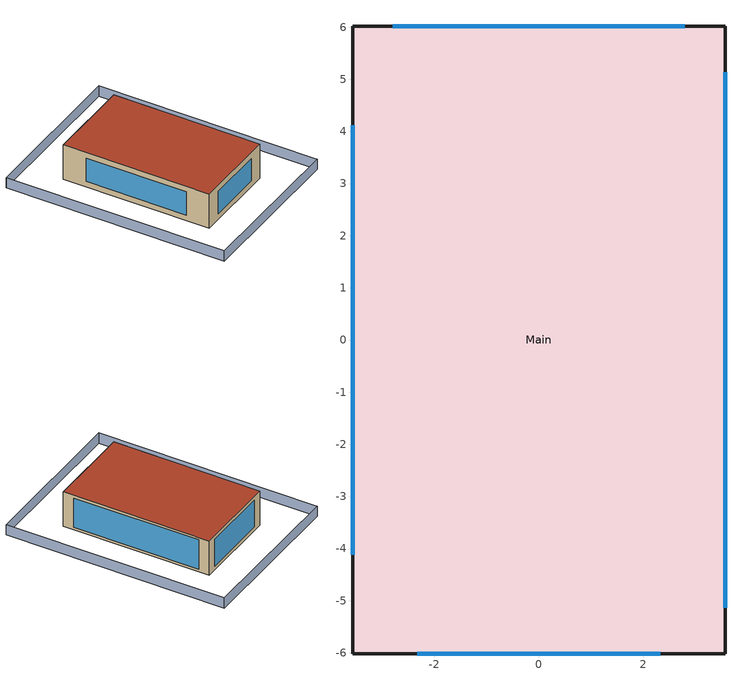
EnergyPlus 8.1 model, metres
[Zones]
Main
 floor ground (floorConstruction): -3.57,6.01 3.57,6.01 3.57,-6.01 -3.57,-6.01 z0
 wall outside (WallConstruction): 3.57,6.01 -3.57,6.01 -3.57,-6.01 3.57,-6.01 3.57,6.01 z0:2.97
 window (Dbl loE Clr 6mm/13mm Argon): 2.8,6.01 -2.8,6.01 z0.32:2.65; -2.33,-6.01 2.33,-6.01 z0.52:2.45; 3.57,-5.14 3.57,5.14 z0.22:2.75; -3.57,4.12 -3.57,-4.12 z0.47:2.5
 roof outside (roofConstruction): -3.57,-6.01 3.57,-6.01 3.57,6.01 -3.57,6.01 z2.97
shading: 6.54,-8.99 -6.54,-8.99 / -6.54,-8.99 -6.54,8.99 / -6.54,8.99 6.54,8.99 / 6.54,8.99 6.54,-8.99 z0:0.89
[Building]
Building: Terrain=Urban; Loads Convergence Tolerance Value=0.04; Temperature Convergence Tolerance Value {deltaC}=0.4; Solar Distribution=FullExterior; Maximum Number of Warmup Days=25; Minimum Number of Warmup Days=6
[Site:GroundTemperature:BuildingSurface]
15, 16, 17, 18, 18, 18, 18, 18, 18, 17, 16, 15
[WindowMaterial:Shade]
MEDIUM REFLECT - LOW TRANS SHADE: Solar Transmittance=0.1; Solar Reflectance=0.5; Visible Transmittance=0.1; Visible Reflectance=0.5; Infrared Hemispherical Emissivity=0.9; Infrared Transmittance=0; Thickness {m}=0.005; Conductivity {W/m-K}=0.1; Shade to Glass Distance {m}=0.05; Top Opening Multiplier=0.5; Bottom Opening Multiplier=0.5; Left-Side Opening Multiplier=0.5; Right-Side Opening Multiplier=0.5; Airflow Permeability=0
[Construction]
Dbl loE Clr 6mm/13mm Argon: LoE CLEAR 6MM, ARGON 13MM, CLEAR 6MM
WallConstruction: M01 100mm brick, InsulationWalls, Concrete
RoofConstruction: Tiles, Membrane, InsulationRoof, Plasterboard
FloorConstruction: InsulationFloor, ConcreteFloor, Cavity, Chipboard, Carpet
Partitions: Plasterboard, Partition brick, Plasterboard
[WindowMaterial:Gas]
ARGON 13MM: Gas Type=Argon; Thickness {m}=0.0127
[Material]
Membrane: MediumRough, 0.0001, 1, 1100, 1000
Plasterboard: MediumRough, 0.0125, 0.21, 700, 1000
InsulationFloor: MediumRough, 0.11, 0.025, 700, 1000
ConcreteFloor: MediumRough, 0.1, 2.3, 2300, 1000
Chipboard: MediumRough, 0.02, 0.13, 500, 1600
Carpet: MediumRough, 0.01, 0.04, 160, 1360
Tiles: MediumRough, 0.0127, 0.84, 1900, 800, , 0.876315
Concrete: MediumRough, 0.107121, 1.4, 2100, 840
InsulationWalls: MediumRough, 0.074641, 0.03, 43, 1210
InsulationRoof: MediumRough, 0.06641, 0.03, 43, 1210
M01 100mm brick: MediumRough, 0.1016, 0.89, 1920, 790
Partition brick: MediumRough, 0.004074, 0.89, 1920, 790
[Material:NoMass]
Cavity: MediumRough, 0.21
[WindowMaterial:Glazing]
CLEAR 6MM: SpectralAverage, , 0.006, 0.775, 0.071, 0.071, 0.881, 0.08, 0.08, 0, 0.84, 0.84, 0.9
LoE CLEAR 6MM: SpectralAverage, , 0.006, 0.63, 0.22, 0.19, 0.85, 0.079, 0.056, 0, 0.84, 0.1, 0.9
[WindowProperty:ShadingControl]
WinShading: InteriorShade, , OnIfHighOutdoorAirTemperature, On, 28, Yes, No, MEDIUM REFLECT - LOW TRANS SHADE, FixedSlatAngle
[Zone equipment]
Main: Electric heater
[ThermostatSetpoint:SingleHeating]
ThermostatSetpoint: Setpoint Temperature Schedule=heatingsetpoint
[ZoneControl:Thermostat]
ZoneControl: Zone or ZoneList=Main; Control Type Schedule=ControlType; Control 1=ThermostatSetpoint
[Daylighting:Controls]
Main: Total Daylighting Reference Points=1; X-Coordinate of First Reference Point {m}=0; Y-Coordinate of First Reference Point {m}=0; Z-Coordinate of First Reference Point {m}=0.8; Fraction of Zone Controlled by First Reference Point=1; Illuminance Setpoint at First Reference Point {lux}=500; Illuminance Setpoint at Second Reference Point {lux}=500; Lighting Control Type=1; Glare Calculation Azimuth Angle of View Direction Clockwise from Zone y-Axis {deg}=0; Maximum Allowable Discomfort Glare Index=22; Minimum Input Power Fraction for Continuous Dimming Control=0.3; Minimum Light Output Fraction for Continuous Dimming Control=0.2; Number of Stepped Control Steps=1; Probability Lighting will be Reset When Needed in Manual Stepped Control=1; Availability Schedule=Occupancy binary year
[Zone]
Main: Type=1; Multiplier=1; Ceiling Height {m}=autocalculate; Volume {m3}=autocalculate; Floor Area {m2}=autocalculate; Part of Total Floor Area=Yes
[ZoneHVAC:Baseboard:Convective:Electric]
Electric heater: Occupancy binary year, 10665.4, 1
[InternalMass]
Partitions: Partitions, Main, 148.176
[People]
People: Main, Occupancy Year, People, 5, , , 0, autocalculate, activity, 3.82e-08, No, ZoneAveraged
[ZoneInfiltration:DesignFlowRate]
Infiltration: Main, on, AirChanges/Hour, , , , 3.230519, 1
[ElectricEquipment]
Electricity: Main, Equipment Year, Watts/Area, , , 13.6335, , , , General
[Lights]
Lighting: Main, Lighting Year, Watts/Area, , 5, , 0, 0, 0, 1, General, No
[ZoneVentilation:WindandStackOpenArea]
Natural ventilation1: Main, 3.262536, Ventilation year, autocalculate, , 2.038789, 0.6, 21, , 100, , 0, , 2, , 50, , 20
Natural ventilation2: Main, 2.252806, Ventilation year, autocalculate, , 1.694168, 0.6, 21, , 100, , 0, , 2, , 50, , 20
Natural ventilation3: Main, 6.517487, Ventilation year, autocalculate, , 2.220568, 0.6, 21, , 100, , 0, , 2, , 50, , 20
Natural ventilation4: Main, 4.191142, Ventilation year, autocalculate, , 1.780698, 0.6, 21, , 100, , 0, , 2, , 50, , 20
[Shading:Overhang]
ShadeN: NorthWindow, 0.01, 90, 0, 0, 0.139719
ShadeS: SouthWindow, 0.01, 90, 0, 0, 0.637374
ShadeE: EastWindow, 0.01, 90, 0, 0, 0.298547
ShadeW: WestWindow, 0.01, 90, 0, 0, 0.74857
[Schedule:Constant]
ControlType; On: 1
activity: Activity-limits, 80
[Schedule:Day:Interval]
Office Occupancy schedule day: No, 07:00, 0, 08:00, 0.25, 09:00, 0.5, 12:00, 1, 14:00, 0.75, 17:00, 1, 18:00, 0.5, 19:00, 0.25, 24:00, 0
Office Occupancy schedule wknd; Office light schedule wknd: No, 24:00, 0
Office light schedule day: No, 07:00, 0, 19:00, 1, 24:00, 0
Office equip schedule day: No, 07:00, 0.0539, 19:00, 1, 24:00, 0.0539
Office equip schedule wknd: No, 24:00, 0.0539
Office Occupancy schedule day binary: No, 07:00, 0, 08:00, 1, 09:00, 1, 12:00, 1, 14:00, 1, 17:00, 1, 18:00, 1, 19:00, 1, 24:00, 0
Office Ventilation schedule day: No, 07:00, 0.5, 08:00, 1, 09:00, 1, 12:00, 1, 14:00, 1, 17:00, 1, 18:00, 1, 19:00, 1, 24:00, 0.5
Office Ventilation schedule wknd: No, 24:00, 0.5
[Schedule:Week:Daily]
Schedule occupancy: Office Occupancy schedule wknd, Office Occupancy schedule day, Office Occupancy schedule day, Office Occupancy schedule day, Office Occupancy schedule day, Office Occupancy schedule day, Office Occupancy schedule wknd, Office Occupancy schedule wknd, Office Occupancy schedule day, Office Occupancy schedule day, Office Occupancy schedule day, Office Occupancy schedule day
Schedule lighting: Office light schedule wknd, Office light schedule day, Office light schedule day, Office light schedule day, Office light schedule day, Office light schedule day, Office light schedule wknd, Office light schedule day, Office light schedule day, Office light schedule day, Office light schedule day, Office light schedule day
Schedule equip: Office equip schedule wknd, Office equip schedule day, Office equip schedule day, Office equip schedule day, Office equip schedule day, Office equip schedule day, Office equip schedule wknd, Office equip schedule day, Office equip schedule day, Office equip schedule day, Office equip schedule day, Office equip schedule day
Schedule occupancy binary: Office Occupancy schedule wknd, Office Occupancy schedule day binary, Office Occupancy schedule day binary, Office Occupancy schedule day binary, Office Occupancy schedule day binary, Office Occupancy schedule day binary, Office Occupancy schedule wknd, Office Occupancy schedule wknd, Office Occupancy schedule wknd, Office Occupancy schedule day binary, Office Occupancy schedule day binary, Office Occupancy schedule day binary
Schedule Ventilation: Office Ventilation schedule wknd, Office Ventilation schedule day, Office Ventilation schedule day, Office Ventilation schedule day, Office Ventilation schedule day, Office Ventilation schedule day, Office Ventilation schedule wknd, Office Ventilation schedule wknd, Office Ventilation schedule day, Office Ventilation schedule day, Office Ventilation schedule day, Office Ventilation schedule day
[Schedule:Year]
Occupancy Year: Schedule occupancy, 1, 1, 12, 31
Lighting Year: Schedule lighting, 1, 1, 12, 31
Equipment Year: Schedule equip, 1, 1, 12, 31
Occupancy binary year: Schedule occupancy binary, 1, 1, 12, 31
Ventilation year: Schedule Ventilation, 1, 1, 12, 31
[Schedule:Compact]
HeatingSetpoint: Heating limits, Through: 6/30, For: AllDays, Until: 24:00, 21, Through: 8/30, For: AllDays, Until: 24:00, 16, Through: 12/31, For: AllDays, Until: 24:00, 21
